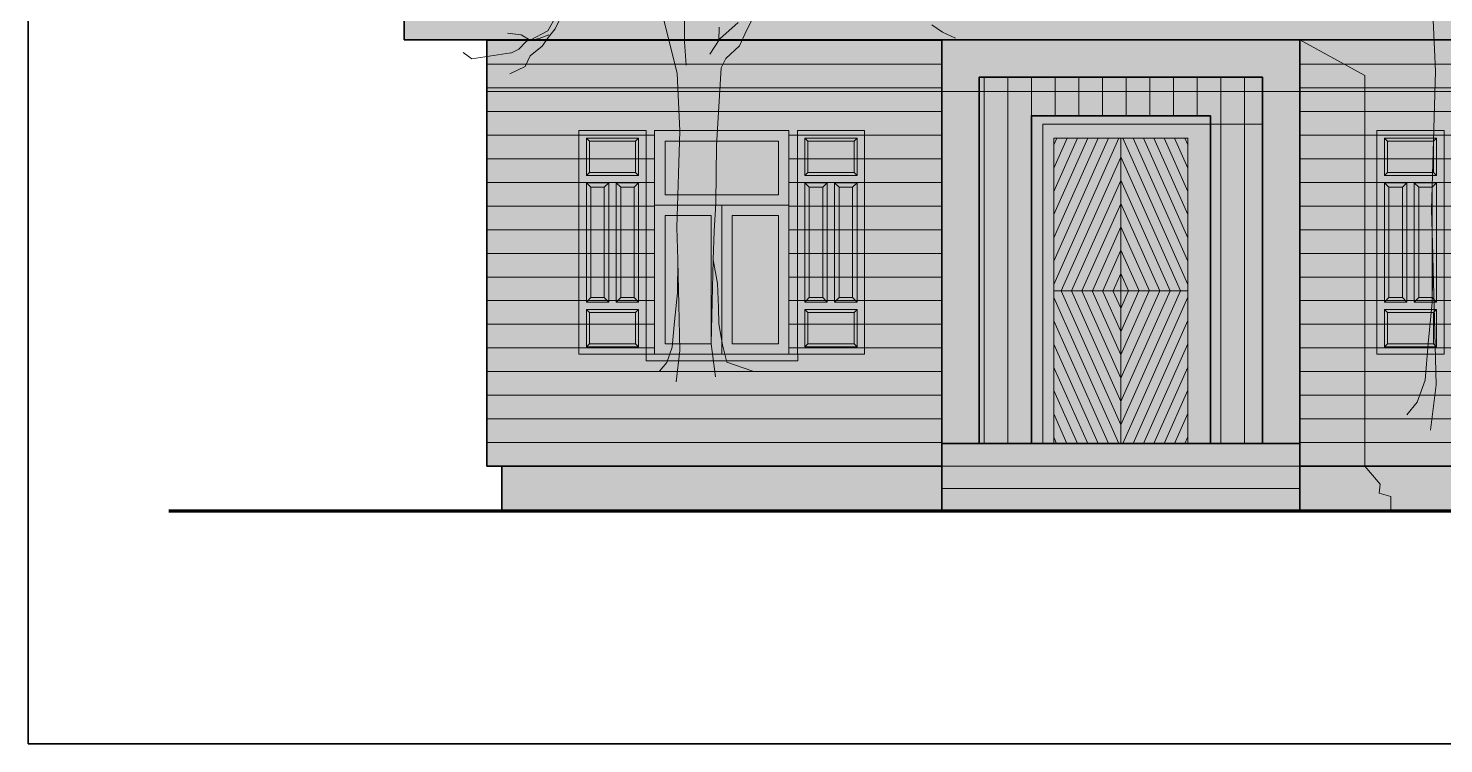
# Model space of a CAD drawing. Header units: millimetres. Extents: x -2481 to 9238, y -476 to 10647.
# Drawn here: x 5185 to 6134, y 8228 to 8708 of the extents above; entities that cross this region are included whole.
import ezdxf

# ---------------------------------------------------------------- set-up
doc = ezdxf.new("R2010")
doc.units = ezdxf.units.MM
for name, color, linetype, lineweight in [('A-ELEWACJA CIENKA', 11, 'Continuous', 13), ('A-murowane', 3, 'Continuous', 35), ('A-RYS ELEWACJI', 30, 'Continuous', 35), ('A-wykończenie', 4, 'Continuous', 5), ('B-CIENIE', 251, 'Continuous', 0), ('B-DACHÓWKA', 250, 'Continuous', 0), ('B-materiały', 9, 'Continuous', 0), ('B-SZKŁO', 153, 'Continuous', 0)]:
    doc.layers.add(name, color=color, linetype=linetype, lineweight=lineweight)
doc.layers.add('bowe drewno', color=7, linetype='Continuous', true_color=0x51432a)
doc.layers.add('new drewno jasne', color=7, linetype='Continuous', lineweight=0, true_color=0xc0802e)

# ---------------------------------------------------------------- blocks, each defined once
blk = doc.blocks.new('A$C541A32F6')
at = {"layer": 'A-ELEWACJA CIENKA'}
for p, q in [((-90, -50), (0, -50)), ((-45, -50), (-45, -150)), ((-90, -150), (0, -150))]:
    blk.add_line(p, q, dxfattribs=at)
blk.add_lwpolyline([(-90, 0), (0, 0), (0, -150), (-90, -150), (-90, 0)], dxfattribs=at)
for points in [[(-7, -43), (-83, -43), (-83, -7), (-7, -7)], [(-52, -57), (-52, -143), (-83, -143), (-83, -57)], [(-7, -57), (-7, -143), (-38, -143), (-38, -57)]]:
    blk.add_lwpolyline(points, close=True, dxfattribs=at)
blk = doc.blocks.new('A$C3D683AFF')
at = {"layer": 'new drewno jasne', "transparency": 33554648}
h = blk.add_hatch(color=256, dxfattribs=at)
h.dxf.hatch_style = 1
h.paths.add_polyline_path([(-45, -150), (0, -150), (0, 0), (-45, 0)])
h = blk.add_hatch(color=256, dxfattribs=at)
h.dxf.hatch_style = 1
h.paths.add_polyline_path([(-40, -30), (-5, -30), (-5, -5), (-40, -5)])
h = blk.add_hatch(color=256, dxfattribs=at)
h.dxf.hatch_style = 1
h.paths.add_polyline_path([(-40, -35), (-25, -35), (-25, -115), (-40, -115)])
h = blk.add_hatch(color=256, dxfattribs=at)
h.dxf.hatch_style = 1
h.paths.add_polyline_path([(-20, -35), (-5, -35), (-5, -115), (-20, -115)])
h = blk.add_hatch(color=256, dxfattribs=at)
h.dxf.hatch_style = 1
h.paths.add_polyline_path([(-40, -145), (-5, -145), (-5, -120), (-40, -120)])
at = {"layer": 'A-ELEWACJA CIENKA'}
blk.add_lwpolyline([(-45, -150), (0, -150), (0, 0), (-45, 0)], close=True, dxfattribs=at)
at = {"layer": 'B-materiały'}
for p, q in [((-38, -7), (-40, -5)), ((-7, -7), (-5, -5)), ((-40, -30), (-38, -28)), ((-7, -28), (-5, -30)), ((-40, -35), (-37, -38)), ((-28, -38), (-25, -35)), ((-20, -35), (-17, -38)), ((-8, -38), (-5, -35)), ((-40, -115), (-37, -112)), ((-28, -112), (-25, -115)), ((-20, -115), (-17, -112)), ((-8, -112), (-5, -115)), ((-38, -122), (-40, -120)), ((-7, -122), (-5, -120)), ((-40, -145), (-38, -143)), ((-7, -143), (-5, -145))]:
    blk.add_line(p, q, dxfattribs=at)
for points in [[(-40, -30), (-5, -30), (-5, -5), (-40, -5)], [(-38, -28), (-7, -28), (-7, -7), (-38, -7)], [(-40, -35), (-25, -35), (-25, -115), (-40, -115)], [(-5, -115), (-20, -115), (-20, -35), (-5, -35)], [(-20, -35), (-5, -35), (-5, -115), (-20, -115)], [(-37, -38), (-28, -38), (-28, -112), (-37, -112)], [(-8, -112), (-17, -112), (-17, -38), (-8, -38)], [(-17, -38), (-8, -38), (-8, -112), (-17, -112)], [(-40, -120), (-5, -120), (-5, -145), (-40, -145)], [(-38, -143), (-7, -143), (-7, -122), (-38, -122)]]:
    blk.add_lwpolyline(points, close=True, dxfattribs=at)
blk = doc.blocks.new('A$C2EBD462E')
at = {"layer": 'B-materiały'}
for p, q in [((-196.44, 326.35), (-186.81, 343.36)), ((-181.25, 344.61), (-189.22, 328.21)), ((2.57, 343.63), (-5.95, 326.66)), ((-72.51, 285.33), (-85.56, 338.07)), ((-65.45, 315.67), (-65.53, 341.37)), ((-31.48, 318.56), (-13.96, 334.28)), ((181.79, 325.21), (171.56, 332.22)), ((-235.06, 323.99), (-221.77, 322.63)), ((-221.77, 322.63), (-213.24, 317.48)), ((-213.24, 317.48), (-196.44, 326.35)), ((-189.22, 328.21), (-195.72, 320.23)), ((-32.2, 329.95), (-32.65, 316.8)), ((-5.95, 326.66), (-12.84, 311.96)), ((194.03, 319.22), (181.79, 325.21)), ((-216.86, 316.35), (-223.93, 308.91)), ((-204.63, 318.89), (-216.86, 316.35)), ((-195.22, 322.47), (-204.63, 318.89)), ((-195.72, 320.23), (-201.66, 311.7)), ((-63.77, 293.37), (-65.45, 315.67)), ((-41.13, 303.99), (-31.48, 318.56)), ((-268.94, 299.4), (-277.44, 305.55)), ((-231.66, 305.36), (-268.94, 299.4)), ((-231.65, 304.8), (-231.66, 305.36)), ((-223.93, 308.91), (-231.65, 304.8)), ((-201.66, 311.7), (-213.16, 302.47)), ((-12.84, 311.96), (-25.95, 299.9)), ((-213.16, 302.47), (-217.93, 292.3)), ((-25.95, 299.9), (-30.19, 290.86)), ((-217.93, 292.3), (-232.84, 285.22)), ((-70.02, 230.64), (-72.51, 285.33)), ((-30.19, 290.86), (-34.7, 216.33)), ((-72.72, 137.84), (-70.02, 230.64)), ((-34.7, 216.33), (-35.32, 161.12)), ((-35.32, 161.12), (-36.88, 134.27)), ((-71.96, 107.13), (-72.72, 137.84)), ((-36.88, 134.27), (-37.87, 106.87)), ((-72.27, 75.28), (-71.96, 107.13)), ((-70.88, 64.14), (-71.93, 106.02)), ((-39.77, 26.38), (-37.87, 106.87)), ((-37.87, 106.87), (-33.95, 84.06)), ((-33.95, 84.06), (-32.82, 61.19)), ((-74.94, 47.84), (-72.27, 75.28)), ((-69.77, 20.04), (-70.88, 64.14)), ((-32.82, 61.19), (-32.43, 45.56)), ((-77.12, 23.21), (-74.94, 47.84)), ((-32.43, 45.56), (-29.13, 25.53)), ((-82.33, 8.55), (-77.12, 23.21)), ((-73.48, -10.22), (-69.77, 20.04)), ((-35.62, -5.36), (-39.77, 26.38)), ((-29.13, 25.53), (-24.8, 8.88)), ((-89.38, 0), (-82.33, 8.55)), ((-24.8, 8.88), (0, 0))]:
    blk.add_line(p, q, dxfattribs=at)

msp = doc.modelspace()

# ---------------------------------------------------------------- hatches: boundary and pattern name
at = {"layer": 'A-ELEWACJA CIENKA', "true_color": 0xffffff}
h = msp.add_hatch(color=7, dxfattribs=at)
h.dxf.hatch_style = 1
h.paths.add_polyline_path([(5436.8, 9034.86), (6397.51, 9034.86), (6397.51, 8699.8), (6342.15, 8699.8), (6342.15, 8413.95), (6332.15, 8413.95), (6332.15, 8383.95), (5502.15, 8383.95), (5502.15, 8413.95), (5492.15, 8413.95), (5492.15, 8699.8), (5436.8, 8699.8)])
at = {"layer": 'A-ELEWACJA CIENKA'}
h = msp.add_hatch(dxfattribs=at)
h.set_pattern_fill('ANSI31', color=256, scale=5, angle=135)
h.set_pattern_definition([(180, (1713.865, 0), (-3e-15, -15.875), [])])
h.paths.add_polyline_path([(5797.15, 8699.8), (5492.15, 8699.8), (5492.15, 8413.95), (5502.15, 8413.95), (5797.15, 8413.95)])
h.paths.add_polyline_path([(5694.65, 8484.54), (5604.65, 8484.54), (5604.65, 8638.95), (5694.65, 8638.95)], flags=16)
h.paths.add_polyline_path([(5687.65, 8495.95), (5656.65, 8495.95), (5656.65, 8581.95), (5687.65, 8581.95)], flags=0)
h.paths.add_polyline_path([(5687.65, 8595.95), (5611.65, 8595.95), (5611.65, 8631.95), (5687.65, 8631.95)], flags=0)
h.paths.add_polyline_path([(5642.65, 8495.95), (5611.65, 8495.95), (5611.65, 8581.95), (5642.65, 8581.95)], flags=0)
h.paths.add_polyline_path([(6342.15, 8699.8), (6037.15, 8699.8), (6037.15, 8413.95), (6342.15, 8413.95)])
h.paths.add_polyline_path([(6139.65, 8638.95), (6229.65, 8638.95), (6229.65, 8484.54), (6139.65, 8484.54)], flags=16)
h.paths.add_polyline_path([(6146.65, 8581.95), (6177.65, 8581.95), (6177.65, 8495.95), (6146.65, 8495.95)], flags=0)
h.paths.add_polyline_path([(6191.65, 8581.95), (6222.65, 8581.95), (6222.65, 8495.95), (6191.65, 8495.95)], flags=0)
h.paths.add_polyline_path([(6146.65, 8595.95), (6146.65, 8631.95), (6222.65, 8631.95), (6222.65, 8595.95)], flags=0)
h.paths.add_polyline_path([(6342.15, 8699.8), (6037.15, 8699.8), (6037.15, 8684.8), (6342.15, 8684.8)])
h = msp.add_hatch(dxfattribs=at)
h.set_pattern_fill('ANSI31', color=256, scale=5, angle=45)
h.set_pattern_definition([(90, (1713.865, 0), (-15.875, 3e-15), [])])
h.paths.add_polyline_path([(6012.15, 8674.8), (5822.15, 8674.8), (5822.15, 8428.95), (5857.23, 8428.95), (5857.23, 8648.95), (5977.23, 8648.95), (5977.23, 8428.95), (6012.15, 8428.95)])
h = msp.add_hatch(dxfattribs=at)
h.set_pattern_fill('GRAVEL', color=256, scale=2, angle=135)
h.set_pattern_definition([(3.012787, (1652.081, -10.058), (610.6574162, 35.9210244), [6.83443, -676.60967]), (319.96974, (1658.906, -9.6987), (-466.97332017, 395.1312671), [11.7281, -1161.08098]), (267.510447, (1667.8863, -17.242), (35.9210242, 754.3415142), [8.26963, -818.69446]), (42.27369, (1690.8757, -22.271), (-754.34151424, -682.4994651), [10.6801, -1057.32875]), (67.833654, (1698.7784, -15.0868), (-251.4471714, -610.65741624), [10.47267, -1036.79615]), (132.27369, (1702.7297, -5.3882), (682.4994651, -754.34151424), [10.6801, -1057.32875]), (172.69424, (1695.5455, 2.5145), (826.18356314, -107.7630734), [14.12387, -1398.2623]), (207.255328, (1681.5363, 4.3105), (-1041.7097101, -538.81536718), [13.3344, -1320.10513]), (256.429566, (1669.6823, -1.796), (-179.60512236, -754.3415142), [10.71626, -1060.91091]), (310.23636, (1667.168, -12.213), (-359.2102448, 431.0522939), [12.23427, -599.47874]), (357.397438, (1675.0705, -21.5526), (826.18356314, -35.92102446), [15.82156, -1566.33545]), (273.814075, (1655.673, 13.65), (35.9210245, -466.9733183), [5.4001, -534.61132]), (306.469234, (1656.0323, 8.2618), (-395.1312694, 538.8153672), [10.27364, -1017.09278]), (0, (1662.14, 7e-15), (35.92102, 35.92102), [7.1842, -64.65786]), (338.19859, (1660.343, -6.825), (-251.4471714, 107.7630735), [3.86883, -383.01245]), (66.80141, (1663.935, -8.262), (-71.842049, -143.684098), [5.4713, -268.09506]), (165.96376, (1666.09, -3.233), (-179.6051224, 35.9210245), [8.8864, -287.32596]), (296.56505, (1657.469, -1.078), (-35.921024, 107.763073), [6.42574, -154.21796]), (151.38954, (1684.7692, -29.096), (-466.9733183, 251.4471714), [9.00176, -891.17653]), (205.346176, (1676.8665, -24.7855), (538.8153673, 251.4471714), [7.55198, -747.64431]), (68.19859, (1650.285, -8.262), (-107.7630735, -251.4471714), [7.7376, -379.14367]), (118.61046, (1653.1587, -1.0776), (251.4471714, -466.9733183), [9.00176, -891.17653]), (114.443955, (1707.04, -6.825), (107.7630735, -251.4471714), [8.6807, -425.35469]), (69.77514, (1703.448, 1.0776), (-215.5261466, -574.7363919), [7.27344, -720.07187]), (201.80141, (1685.847, 28.0184), (-251.4471714, -107.7630735), [7.7376, -379.14367]), (152.354025, (1678.6626, 25.1447), (610.6574163, -323.2892203), [8.51565, -843.04752]), (204.443955, (1703.448, 10.417), (251.4471714, 107.7630735), [4.34035, -429.69504]), (236.30993, (1688.002, 25.863), (-107.763073, -179.605122), [2.5903, -256.4399]), (300.96376, (1686.565, 23.708), (-71.842049, 143.684098), [10.47267, -198.9811]), (321.009006, (1691.9534, 14.7276), (-395.13126934, 323.28922034), [9.70534, -960.8273]), (78.69007, (1669.323, 4e-15), (-35.921024, -107.763073), [7.32648, -175.83553]), (128.157227, (1670.76, 7.1842), (-538.8153673, 682.49946517), [12.79114, -1266.32018]), (195.945396, (1662.8573, 17.242), (395.1312693, 107.7630734), [5.23016, -517.78785]), (225, (1657.83, 15.805), (-7e-15, -71.84205), [3.048, -47.752]), (255.256437, (1691.594, 12.9316), (107.7630735, 395.1312693), [7.05734, -698.67882]), (183.012788, (1689.798, 6.1066), (-610.6574162, -35.9210244), [13.66886, -669.77524]), (135, (1676.15, 5.39), (-71.84205, 7e-15), [13.208, -37.592]), (100.304846, (1666.8087, 14.7276), (-107.7630738, 610.6574162), [8.0322, -795.18633]), (29.0546, (1665.372, 22.63), (179.6051224, 107.7630735), [7.39658, -362.433]), (342.645975, (1671.8376, 26.2223), (1041.70971, -323.28922043), [12.0429, -1192.2493]), (310.426079, (1683.3323, 22.6302), (431.0522938, -502.8943428), [12.7406, -1261.31693])])
h.paths.add_polyline_path([(5797.15, 8413.95), (5502.15, 8413.95), (5502.15, 8383.95), (5797.15, 8383.95)])
h.paths.add_polyline_path([(6332.15, 8413.95), (6037.15, 8413.95), (6037.15, 8383.95), (6332.15, 8383.95)])
at = {"layer": 'B-CIENIE', "true_color": 0x000000, "transparency": 33554513}
h = msp.add_hatch(color=18, dxfattribs=at)
h.dxf.hatch_style = 1
h.paths.add_polyline_path([(5492.15, 8699.8), (6342.15, 8699.8), (6342.15, 8665.28), (5492.15, 8665.28)])
h = msp.add_hatch(color=18, dxfattribs=at)
h.dxf.hatch_style = 1
h.paths.add_polyline_path([(6037.15, 8699.8), (6080.75, 8676), (6080.75, 8413.95), (6090.97, 8401.77), (6090.34, 8395.79), (6098.22, 8393.48), (6098.22, 8383.95), (6037.15, 8383.95)])
h = msp.add_hatch(color=18, dxfattribs=at)
h.dxf.hatch_style = 1
h.paths.add_polyline_path([(5822.15, 8674.8), (6012.15, 8674.8), (6012.15, 8643.37), (5864.82, 8643.37), (5864.82, 8428.95), (5822.15, 8428.95)])
at = {"layer": 'B-DACHÓWKA', "transparency": 33554636}
h = msp.add_hatch(color=256, dxfattribs=at)
h.dxf.hatch_style = 1
h.paths.add_polyline_path([(5694.65, 8588.95), (5649.65, 8588.95), (5649.65, 8488.95), (5694.65, 8488.95)])
h.paths.add_polyline_path([(5656.65, 8495.95), (5656.65, 8581.95), (5687.65, 8581.95), (5687.65, 8495.95)], flags=16)
h.paths.add_polyline_path([(5649.65, 8588.95), (5604.65, 8588.95), (5604.65, 8488.95), (5649.65, 8488.95)])
h.paths.add_polyline_path([(5642.65, 8495.95), (5611.65, 8495.95), (5611.65, 8581.95), (5642.65, 8581.95)], flags=16)
h.paths.add_polyline_path([(5694.65, 8638.95), (5604.65, 8638.95), (5604.65, 8588.95), (5694.65, 8588.95)])
h.paths.add_polyline_path([(5611.65, 8595.95), (5611.65, 8631.95), (5687.65, 8631.95), (5687.65, 8595.95)], flags=16)
h = msp.add_hatch(color=256, dxfattribs=at)
h.dxf.hatch_style = 1
h.paths.add_polyline_path([(5700.57, 8488.95), (5598.94, 8488.95), (5598.94, 8484.54), (5700.57, 8484.54)])
at = {"layer": 'B-materiały'}
h = msp.add_hatch(dxfattribs=at)
h.set_pattern_fill('ANSI31', color=256, scale=2, angle=21)
h.set_pattern_definition([(66, (1665.689, 102.501), (-5.8010137, 2.5827777), [])])
h.paths.add_polyline_path([(5917.23, 8633.95), (5872.25, 8633.95), (5872.21, 8531.45)])
h.paths.add_polyline_path([(5917.21, 8633.95), (5871.41, 8531.45), (5917.21, 8531.45)])
h = msp.add_hatch(dxfattribs=at)
h.set_pattern_fill('ANSI31', color=256, scale=2, angle=69)
h.set_pattern_definition([(114, (5947.134, 8554.0356), (-5.801, -2.5828), [])])
h.paths.add_polyline_path([(5963.41, 8531.43), (5917.23, 8531.43), (5917.19, 8633.93)])
h.paths.add_polyline_path([(5962.23, 8531.43), (5918.34, 8633.93), (5962.23, 8633.93)], flags=17)
h = msp.add_hatch(dxfattribs=at)
h.set_pattern_fill('ANSI31', color=256, scale=2, angle=249)
h.set_pattern_definition([(294, (1716.8014, 0), (5.8010137, 2.5827777), [])])
h.paths.add_polyline_path([(5875.16, 8531.45), (5917.15, 8531.45), (5917.19, 8428.95)], flags=17)
h.paths.add_polyline_path([(5872.23, 8531.45), (5920.24, 8428.95), (5872.23, 8428.95)])
h = msp.add_hatch(dxfattribs=at)
h.set_pattern_fill('ANSI31', color=256, scale=2, angle=21)
h.set_pattern_definition([(66, (1713.865, 0), (-5.8010137, 2.5827777), [])])
h.paths.add_polyline_path([(5962.23, 8531.45), (5917.19, 8531.45), (5917.15, 8428.95)], flags=17)
h.paths.add_polyline_path([(5962.23, 8531.45), (5917.15, 8428.95), (5962.23, 8428.95)], flags=17)
at = {"layer": 'B-SZKŁO', "transparency": 33554544}
h = msp.add_hatch(color=256, dxfattribs=at)
h.dxf.hatch_style = 1
h.paths.add_polyline_path([(5687.65, 8581.95), (5656.65, 8581.95), (5656.65, 8495.95), (5687.65, 8495.95)])
h.paths.add_polyline_path([(5642.65, 8581.95), (5611.65, 8581.95), (5611.65, 8495.95), (5642.65, 8495.95)])
h.paths.add_polyline_path([(5687.65, 8631.95), (5611.65, 8631.95), (5611.65, 8595.95), (5687.65, 8595.95)])
at = {"layer": 'bowe drewno', "transparency": 33554636}
h = msp.add_hatch(color=256, dxfattribs=at)
h.dxf.hatch_style = 1
h.paths.add_polyline_path([(6397.51, 8722.43), (5436.8, 8722.43), (5436.8, 8699.8), (6397.51, 8699.8)])
at = {"layer": 'bowe drewno', "transparency": 33554687}
h = msp.add_hatch(color=256, dxfattribs=at)
h.dxf.hatch_style = 1
h.paths.add_polyline_path([(5797.15, 8684.82), (5492.15, 8684.82), (5492.15, 8413.96), (5502.15, 8413.96), (5797.15, 8413.96)])
h.paths.add_polyline_path([(5694.65, 8488.96), (5604.65, 8488.96), (5604.65, 8638.96), (5694.65, 8638.96)], flags=16)
h.paths.add_polyline_path([(5687.65, 8595.96), (5611.65, 8595.96), (5611.65, 8631.96), (5687.65, 8631.96)], flags=0)
h.paths.add_polyline_path([(5687.65, 8581.96), (5687.65, 8495.96), (5656.65, 8495.96), (5656.65, 8581.96)], flags=0)
h.paths.add_polyline_path([(5642.65, 8581.96), (5642.65, 8495.96), (5611.65, 8495.96), (5611.65, 8581.96)], flags=0)
h.paths.add_polyline_path([(6342.15, 8684.82), (6037.15, 8684.82), (6037.15, 8413.96), (6342.15, 8413.96)])
h.paths.add_polyline_path([(6139.65, 8638.96), (6229.65, 8638.96), (6229.65, 8484.55), (6139.65, 8484.55)], flags=16)
h.paths.add_polyline_path([(6146.65, 8581.96), (6177.65, 8581.96), (6177.65, 8495.96), (6146.65, 8495.96)], flags=0)
h.paths.add_polyline_path([(6146.65, 8595.96), (6146.65, 8631.96), (6222.65, 8631.96), (6222.65, 8595.96)], flags=0)
h.paths.add_polyline_path([(6191.65, 8581.96), (6222.65, 8581.96), (6222.65, 8495.96), (6191.65, 8495.96)], flags=0)
h.paths.add_polyline_path([(6342.15, 8699.82), (6037.15, 8699.82), (6037.15, 8684.82), (6342.15, 8684.82)])
h.paths.add_polyline_path([(5797.15, 8699.82), (5492.15, 8699.82), (5492.15, 8684.82), (5797.15, 8684.82)])
h = msp.add_hatch(color=256, dxfattribs=at)
h.dxf.hatch_style = 1
h.paths.add_polyline_path([(6037.15, 8699.8), (5797.15, 8699.8), (5797.15, 8428.95), (5822.15, 8428.95), (5822.15, 8674.8), (6012.15, 8674.8), (6012.15, 8428.95), (6037.15, 8428.95)])
h = msp.add_hatch(color=256, dxfattribs=at)
h.dxf.hatch_style = 1
h.paths.add_polyline_path([(6037.15, 8428.95), (5797.15, 8428.95), (5797.15, 8413.95), (6037.15, 8413.95)])
h.paths.add_polyline_path([(6037.15, 8413.95), (5797.15, 8413.95), (5797.15, 8398.95), (6037.15, 8398.95)])
h.paths.add_polyline_path([(6037.15, 8398.95), (5797.15, 8398.95), (5797.15, 8383.95), (6037.15, 8383.95)])
h = msp.add_hatch(color=256, dxfattribs=at)
h.dxf.hatch_style = 1
h.paths.add_polyline_path([(6037.15, 8398.95), (5797.15, 8398.95), (5797.15, 8383.95), (6037.15, 8383.95)])
h.paths.add_polyline_path([(6037.15, 8413.95), (5797.15, 8413.95), (5797.15, 8398.95), (6037.15, 8398.95)])
h.paths.add_polyline_path([(6037.15, 8428.95), (5797.15, 8428.95), (5797.15, 8413.95), (6037.15, 8413.95)])
at = {"layer": 'new drewno jasne'}
h = msp.add_hatch(color=256, dxfattribs=at)
h.dxf.hatch_style = 1
h.paths.add_polyline_path([(6012.15, 8674.8), (5822.15, 8674.8), (5822.15, 8428.95), (5867.23, 8428.95), (5867.23, 8638.95), (5967.23, 8638.95), (5967.23, 8428.95), (6012.15, 8428.95)])
h = msp.add_hatch(color=256, dxfattribs=at)
h.dxf.hatch_style = 1
h.paths.add_polyline_path([(5962.23, 8428.95), (5977.23, 8428.95), (5977.23, 8648.95), (5857.23, 8648.95), (5857.23, 8428.95), (5872.23, 8428.95), (5872.23, 8633.95), (5962.23, 8633.95)])
h = msp.add_hatch(color=256, dxfattribs=at)
h.dxf.hatch_style = 1
h.paths.add_polyline_path([(5872.23, 8633.95), (5962.23, 8633.95), (5962.23, 8428.95), (5872.23, 8428.95)])
at = {"layer": 'new drewno jasne', "transparency": 33554648}
h = msp.add_hatch(color=256, dxfattribs=at)
h.dxf.hatch_style = 1
h.paths.add_polyline_path([(6332.15, 8413.95), (6037.15, 8413.95), (6037.15, 8383.95), (6332.15, 8383.95)])
h.paths.add_polyline_path([(5797.15, 8413.95), (5502.15, 8413.95), (5502.15, 8383.95), (5797.15, 8383.95)])

# ---------------------------------------------------------------- linework, layer by layer
at = {"layer": 'A-ELEWACJA CIENKA'}
for p, q in [((5797.15, 8684.8), (5797.15, 8699.8)), ((6037.15, 8684.8), (6037.15, 8699.8)), ((5797.15, 8413.95), (6037.15, 8413.95)), ((5797.15, 8398.95), (6037.15, 8398.95))]:
    msp.add_line(p, q, dxfattribs=at)
for points in [[(5436.8, 9034.86), (6397.51, 9034.86), (6397.51, 8699.8), (6342.15, 8699.8), (6342.15, 8413.95), (6332.15, 8413.95), (6332.15, 8383.95), (5502.15, 8383.95), (5502.15, 8413.95), (5492.15, 8413.95), (5492.15, 8699.8), (5436.8, 8699.8), (5436.8, 9034.86)], [(5872.23, 8428.95), (5872.23, 8633.95), (5962.23, 8633.95), (5962.23, 8428.95)]]:
    msp.add_lwpolyline(points, dxfattribs=at)
for points in [[(5604.65, 8638.95), (5694.65, 8638.95), (5694.65, 8488.95), (5604.65, 8488.95)], [(5872.23, 8633.95), (5962.23, 8633.95), (5962.23, 8428.95), (5872.23, 8428.95)], [(5598.94, 8488.95), (5700.57, 8488.95), (5700.57, 8484.54), (5598.94, 8484.54)]]:
    msp.add_lwpolyline(points, close=True, dxfattribs=at)
at = {"layer": 'A-murowane'}
msp.add_lwpolyline([(5184.78, 9179.4), (6689.52, 9179.4), (6689.52, 8227.64), (5184.78, 8227.64)], close=True, dxfattribs=at)
at = {"layer": 'A-RYS ELEWACJI'}
for p, q in [((5436.8, 8699.8), (5436.8, 9034.86)), ((5436.8, 8699.8), (6397.51, 8699.8)), ((5492.15, 8413.95), (5492.15, 8699.8)), ((5797.15, 8383.95), (5797.15, 8699.8)), ((6037.15, 8383.95), (6037.15, 8699.8)), ((5797.15, 8428.95), (6037.15, 8428.95)), ((5797.15, 8413.95), (5797.15, 8428.95)), ((6037.15, 8413.95), (6037.15, 8428.95)), ((5492.15, 8413.95), (5797.15, 8413.95)), ((6037.15, 8413.95), (6342.15, 8413.95))]:
    msp.add_line(p, q, dxfattribs=at)
for points in [[(5797.15, 8699.8), (6037.15, 8699.8), (6037.15, 8428.95), (5797.15, 8428.95)], [(5822.15, 8674.8), (6012.15, 8674.8), (6012.15, 8428.95), (5822.15, 8428.95)]]:
    msp.add_lwpolyline(points, close=True, dxfattribs=at)
for points in [[(5857.23, 8428.95), (5857.23, 8648.95), (5977.23, 8648.95), (5977.23, 8428.95)], [(5492.15, 8413.95), (5502.15, 8413.95), (5502.15, 8383.95)]]:
    msp.add_lwpolyline(points, dxfattribs=at)
at = {"layer": 'A-wykończenie', "lineweight": 158}
msp.add_line((5278.96, 8383.95), (6514.59, 8383.95), dxfattribs=at)
at = {"layer": 'B-CIENIE', "color": 18, "true_color": 0x000000, "transparency": 33554513}
for points in [[(5492.15, 8699.8), (6342.15, 8699.8), (6342.15, 8665.28), (5492.15, 8665.28)], [(5822.15, 8674.8), (6012.15, 8674.8), (6012.15, 8643.37), (5864.82, 8643.37), (5864.82, 8428.95), (5822.15, 8428.95)]]:
    msp.add_lwpolyline(points, close=True, dxfattribs=at)
msp.add_lwpolyline([(6037.15, 8699.8), (6080.75, 8676), (6080.75, 8413.95), (6090.97, 8401.77), (6090.34, 8395.79), (6098.22, 8393.48), (6098.22, 8383.95), (6037.15, 8383.95), (6037.15, 8699.8)], dxfattribs=at)
at = {"layer": 'B-materiały'}
for p, q in [((5917.23, 8633.95), (5917.15, 8428.95)), ((5872.23, 8531.45), (5962.23, 8531.45))]:
    msp.add_line(p, q, dxfattribs=at)

# ---------------------------------------------------------------- block references
at = {"layer": 'A-ELEWACJA CIENKA'}
for name, p in [('A$C2EBD462E', (6198.29, 8448.32)), ('A$C3D683AFF', (5598.94, 8638.95)), ('A$C3D683AFF', (6133.94, 8638.95))]:
    msp.add_blockref(name, p, dxfattribs=at)
at = {"layer": 'A-ELEWACJA CIENKA', "xscale": 0.7, "yscale": 0.7, "zscale": 0.7}
msp.add_blockref('A$C2EBD462E', (5670.49, 8477.48), dxfattribs=at)
at = {"layer": 'A-ELEWACJA CIENKA', "xscale": -1}
for name, p in [('A$C541A32F6', (5604.65, 8638.95)), ('A$C3D683AFF', (5700.36, 8638.95))]:
    msp.add_blockref(name, p, dxfattribs=at)

doc.saveas('drawing.dxf')
